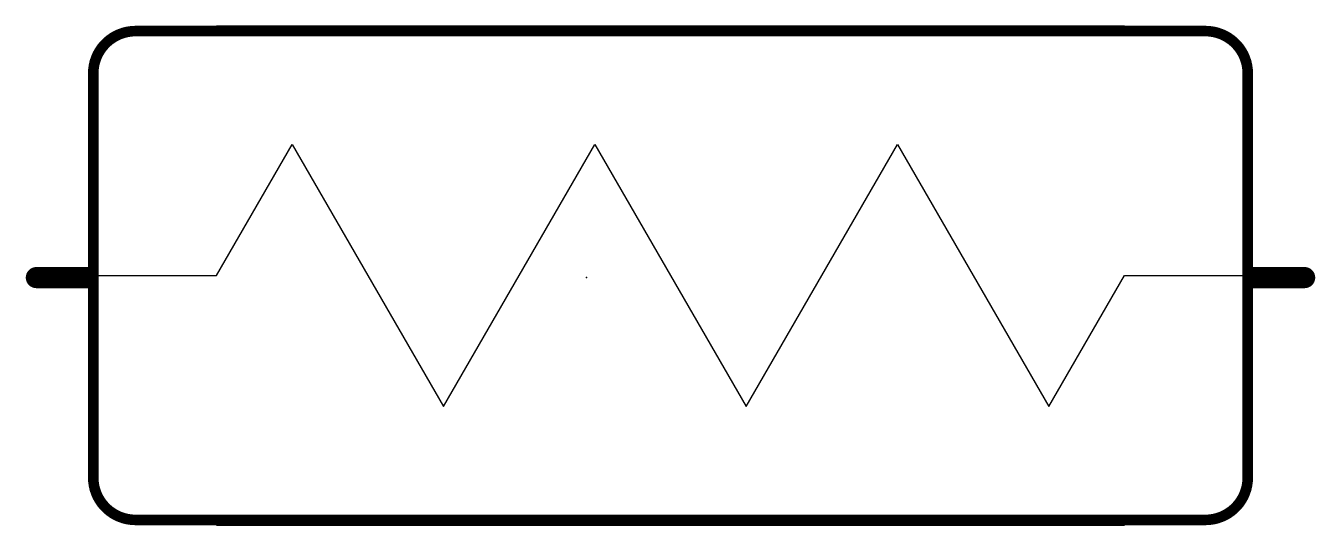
# Model space of a CAD drawing. Extents: x -0.005 to 0.605, y -0.117 to 0.119.
import ezdxf

# ---------------------------------------------------------------- set-up
doc = ezdxf.new("R2010")
doc.units = 0
doc.header["$MEASUREMENT"] = 0
doc.layers.get('0').update_dxf_attribs({"linetype": 'CONTINUOUS'})
doc.layers.add('23', color=178, linetype='CONTINUOUS')
doc.layers.add('51', color=251, linetype='CONTINUOUS')

msp = doc.modelspace()

# ---------------------------------------------------------------- linework, layer by layer
at = {"linetype": 'ByBlock'}
for p, q in [((0.0852, 0.11911), (0.5148, 0.11911)), ((0.0852, -0.11711), (0.5148, -0.11711))]:
    msp.add_line(p, q, dxfattribs=at)
at = {"linetype": 'ByBlock', "const_width": 0.005}
for points in [[(0.02691, -0.09461, 0.414214), (0.04691, -0.11461), (0.55309, -0.11461, 0.414214), (0.57309, -0.09461), (0.57309, 0.09661, 0.414214), (0.55309, 0.11661), (0.04691, 0.11661, 0.414214), (0.02691, 0.09661)], [(-0.0025, 0, 1), (0.0025, 0, 1)], [(0.5975, 0, 1), (0.6025, 0, 1)]]:
    msp.add_lwpolyline(points, format="xyb", close=True, dxfattribs=at)
at = {"linetype": 'ByBlock'}
msp.add_lwpolyline([(0.02441, 0.001), (0.0852, 0.001), (0.121, 0.06301), (0.1926, -0.06101), (0.2642, 0.06301), (0.3358, -0.06101), (0.4074, 0.06301), (0.479, -0.06101), (0.5148, 0.001), (0.57559, 0.001)], dxfattribs=at)
at = {"layer": '23'}
msp.add_point((0.26022, 0), dxfattribs=at)
at = {"layer": '51', "const_width": 0.01}
for points in [[(0, 0), (0.02691, 0)], [(0.6, 0), (0.57309, 0)]]:
    msp.add_lwpolyline(points, dxfattribs=at)

doc.saveas('drawing.dxf')
